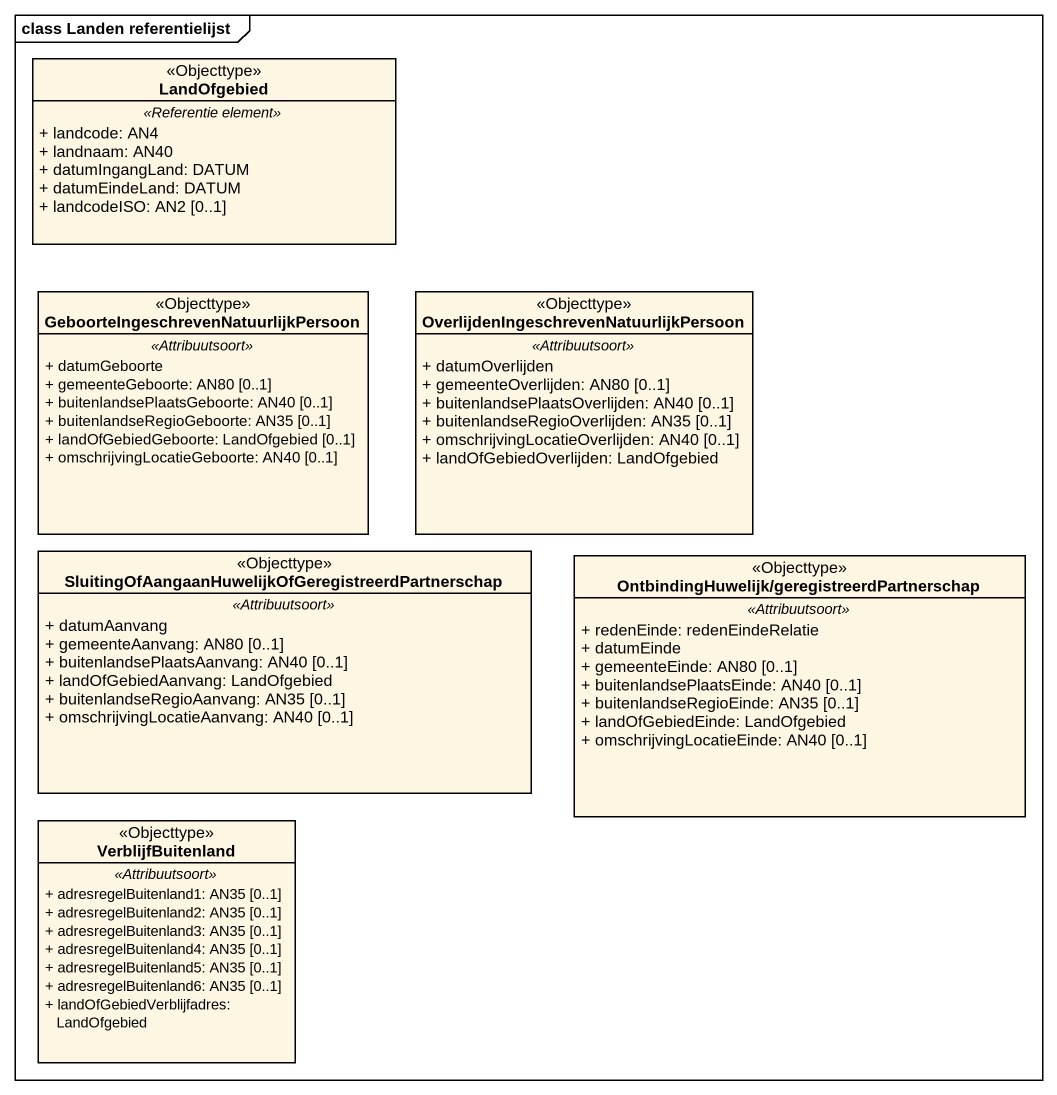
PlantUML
@startuml
mainframe class Landen referentielijst
hide circle
hide empty members
skinparam classAttributeIconSize 0
class LandOfgebied <<Objecttype>> {
  .. <<Referentie element>> ..
  + landcode: AN4
  + landnaam: AN40
  + datumIngangLand: DATUM
  + datumEindeLand: DATUM
  + landcodeISO: AN2 [0..1]
}
class "GeboorteIngeschrevenNatuurlijkPersoon" as GeboorteIngeschrevenNatuurli <<Objecttype>> {
  .. <<Attribuutsoort>> ..
  + datumGeboorte
  + gemeenteGeboorte: AN80 [0..1]
  + buitenlandsePlaatsGeboorte: AN40 [0..1]
  + buitenlandseRegioGeboorte: AN35 [0..1]
  + landOfGebiedGeboorte: LandOfgebied [0..1]
  + omschrijvingLocatieGeboorte: AN40 [0..1]
}
class "OverlijdenIngeschrevenNatuurlijkPersoon" as OverlijdenIngeschrevenNatuur <<Objecttype>> {
  .. <<Attribuutsoort>> ..
  + datumOverlijden
  + gemeenteOverlijden: AN80 [0..1]
  + buitenlandsePlaatsOverlijden: AN40 [0..1]
  + buitenlandseRegioOverlijden: AN35 [0..1]
  + omschrijvingLocatieOverlijden: AN40 [0..1]
  + landOfGebiedOverlijden: LandOfgebied
}
class "SluitingOfAangaanHuwelijkOfGeregistreerdPartnerschap" as SluitingOfAangaanHuwelijkOfG <<Objecttype>> {
  .. <<Attribuutsoort>> ..
  + datumAanvang
  + gemeenteAanvang: AN80 [0..1]
  + buitenlandsePlaatsAanvang: AN40 [0..1]
  + landOfGebiedAanvang: LandOfgebied
  + buitenlandseRegioAanvang: AN35 [0..1]
  + omschrijvingLocatieAanvang: AN40 [0..1]
}
class "OntbindingHuwelijk/geregistreerdPartnerschap" as OntbindingHuwelijk <<Objecttype>> {
  .. <<Attribuutsoort>> ..
  + redenEinde: redenEindeRelatie
  + datumEinde
  + gemeenteEinde: AN80 [0..1]
  + buitenlandsePlaatsEinde: AN40 [0..1]
  + buitenlandseRegioEinde: AN35 [0..1]
  + landOfGebiedEinde: LandOfgebied
  + omschrijvingLocatieEinde: AN40 [0..1]
}
class VerblijfBuitenland <<Objecttype>> {
  .. <<Attribuutsoort>> ..
  + adresregelBuitenland1: AN35 [0..1]
  + adresregelBuitenland2: AN35 [0..1]
  + adresregelBuitenland3: AN35 [0..1]
  + adresregelBuitenland4: AN35 [0..1]
  + adresregelBuitenland5: AN35 [0..1]
  + adresregelBuitenland6: AN35 [0..1]
  + landOfGebiedVerblijfadres: LandOfgebied
}
@enduml
